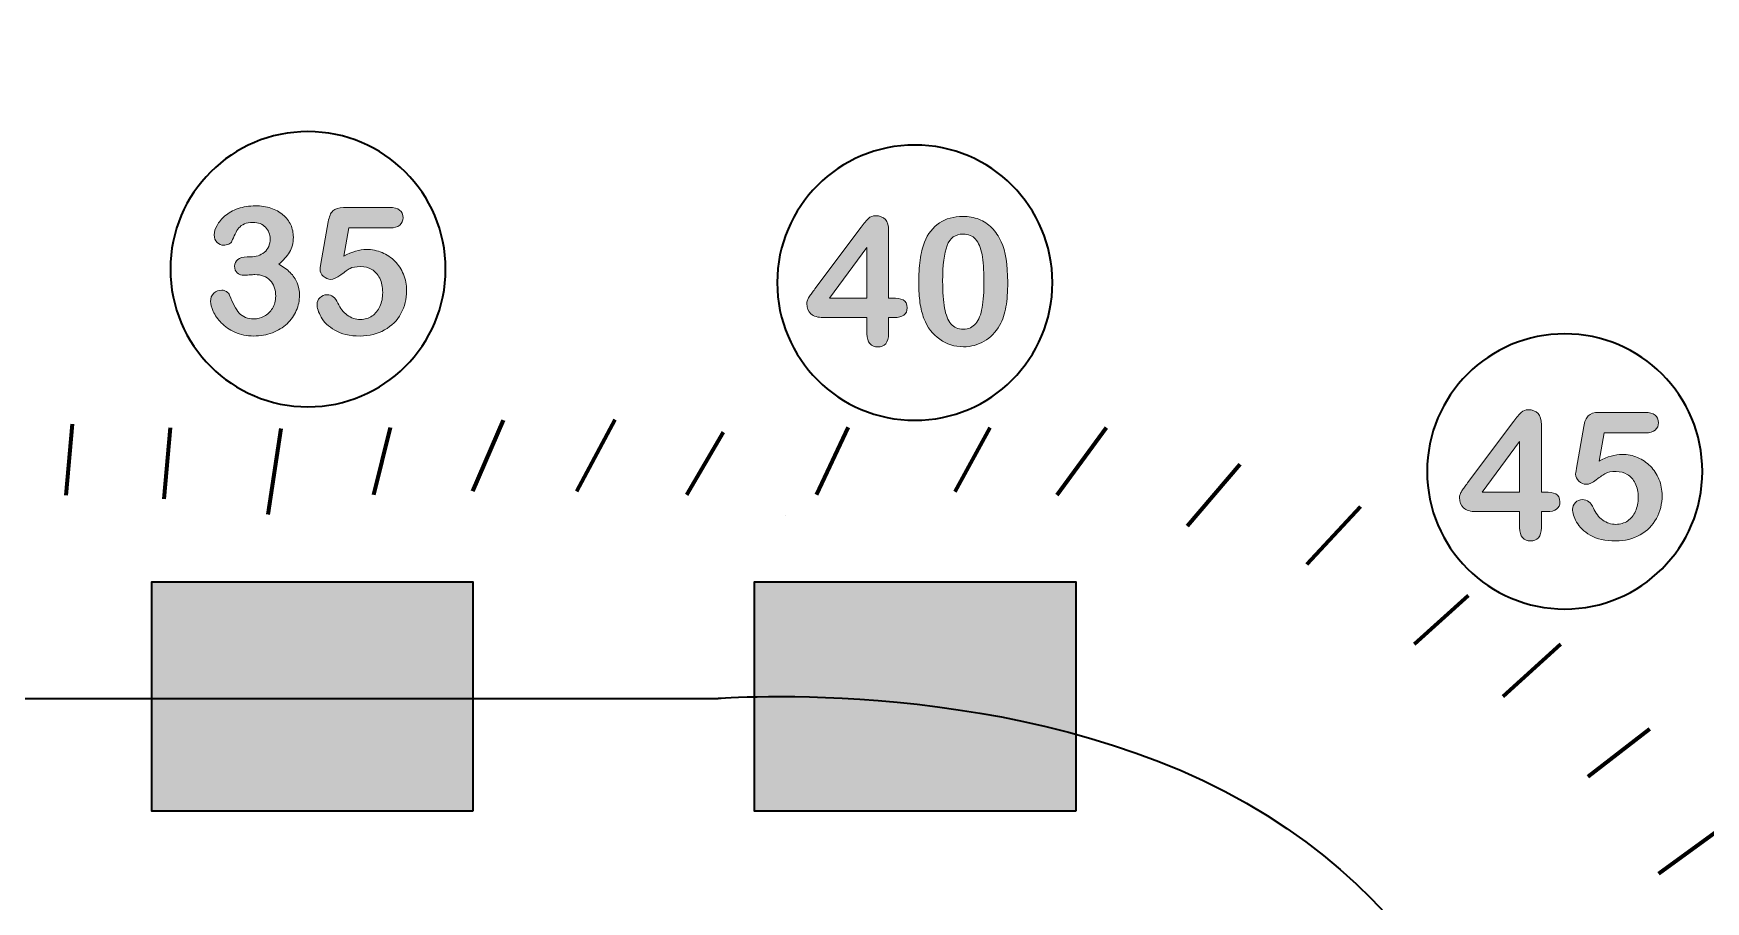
# Model space of a CAD drawing. Header units: inches. Extents: x 4.6 to 20.9, y -20.8 to -6.4.
# Drawn here: x 11.813 to 15.459, y -10.14 to -8.247 of the extents above; entities that cross this region are included whole.
import ezdxf

# ---------------------------------------------------------------- set-up
doc = ezdxf.new("R2010")
doc.units = ezdxf.units.IN
doc.header["$MEASUREMENT"] = 0
for name, color, linetype in [('Decorations', 7, 'Continuous'), ('Gold Things', 7, 'Continuous'), ('Parts Outlines', 7, 'Continuous'), ('Text', 7, 'Continuous')]:
    doc.layers.add(name, color=color, linetype=linetype)

# ---------------------------------------------------------------- blocks, each defined once
blk = doc.blocks.new('block 11')
at = {"layer": 'Decorations', "true_color": 0x231f20}
h = blk.add_hatch(color=179, dxfattribs=at)
h.dxf.hatch_style = 2
edge = h.paths.add_edge_path()
edge.add_spline(control_points=[(12.2868, -8.7339), (12.2984, -8.7339), (12.3084, -8.7305), (12.3168, -8.7237), (12.3252, -8.7169), (12.3294, -8.7071), (12.3294, -8.6943), (12.3294, -8.6846), (12.3261, -8.6762), (12.3194, -8.6692), (12.3126, -8.6622), (12.3036, -8.6587), (12.2922, -8.6587), (12.2846, -8.6587), (12.2782, -8.6598), (12.2732, -8.6619), (12.2682, -8.6641), (12.2643, -8.6669), (12.2614, -8.6705), (12.2585, -8.674), (12.2557, -8.6785), (12.2531, -8.6841), (12.2506, -8.6897), (12.2482, -8.6949), (12.246, -8.6998), (12.2448, -8.7025), (12.2425, -8.7046), (12.2392, -8.7061), (12.2359, -8.7076), (12.2321, -8.7084), (12.2278, -8.7084), (12.2228, -8.7084), (12.2181, -8.7063), (12.2139, -8.7022), (12.2097, -8.6981), (12.2076, -8.6926), (12.2076, -8.6858), (12.2076, -8.6792), (12.2096, -8.6723), (12.2136, -8.6651), (12.2175, -8.6578), (12.2233, -8.6509), (12.231, -8.6443), (12.2386, -8.6378), (12.2481, -8.6325), (12.2595, -8.6285), (12.2708, -8.6245), (12.2836, -8.6225), (12.2975, -8.6225), (12.3098, -8.6225), (12.321, -8.6242), (12.3311, -8.6275), (12.3412, -8.6309), (12.35, -8.6357), (12.3574, -8.642), (12.3649, -8.6484), (12.3705, -8.6557), (12.3743, -8.664), (12.3781, -8.6724), (12.38, -8.6813), (12.38, -8.6909), (12.38, -8.7036), (12.3773, -8.7144), (12.3718, -8.7234), (12.3662, -8.7325), (12.3584, -8.7413), (12.3482, -8.7499), (12.358, -8.7552), (12.3663, -8.7612), (12.3731, -8.768), (12.3798, -8.7749), (12.3849, -8.7824), (12.3883, -8.7907), (12.3917, -8.799), (12.3935, -8.8079), (12.3935, -8.8175), (12.3935, -8.829), (12.3911, -8.8401), (12.3865, -8.8508), (12.3819, -8.8616), (12.3751, -8.8712), (12.3662, -8.8795), (12.3572, -8.888), (12.3465, -8.8945), (12.3342, -8.8993), (12.3219, -8.904), (12.3083, -8.9064), (12.2934, -8.9064), (12.2783, -8.9064), (12.2647, -8.9036), (12.2527, -8.8982), (12.2406, -8.8928), (12.2308, -8.886), (12.223, -8.8779), (12.2152, -8.8697), (12.2093, -8.8613), (12.2054, -8.8526), (12.2014, -8.8438), (12.1994, -8.8366), (12.1994, -8.831), (12.1994, -8.8236), (12.2018, -8.8177), (12.2065, -8.8132), (12.2113, -8.8087), (12.2171, -8.8065), (12.2242, -8.8065), (12.2277, -8.8065), (12.2312, -8.8075), (12.2345, -8.8096), (12.2377, -8.8117), (12.2399, -8.8142), (12.2409, -8.8171), (12.2475, -8.8347), (12.2545, -8.8477), (12.2621, -8.8563), (12.2696, -8.8648), (12.2801, -8.869), (12.2938, -8.869), (12.3016, -8.869), (12.3092, -8.8671), (12.3164, -8.8632), (12.3237, -8.8594), (12.3297, -8.8537), (12.3344, -8.8461), (12.3392, -8.8385), (12.3415, -8.8297), (12.3415, -8.8198), (12.3415, -8.805), (12.3375, -8.7934), (12.3294, -8.785), (12.3213, -8.7766), (12.3101, -8.7724), (12.2957, -8.7724), (12.2931, -8.7724), (12.2892, -8.7727), (12.2839, -8.7732), (12.2786, -8.7737), (12.2752, -8.7739), (12.2737, -8.7739), (12.2667, -8.7739), (12.2614, -8.7722), (12.2576, -8.7687), (12.2538, -8.7652), (12.2519, -8.7604), (12.2519, -8.7542), (12.2519, -8.7481), (12.2542, -8.7433), (12.2587, -8.7395), (12.2633, -8.7358), (12.27, -8.7339), (12.279, -8.7339), (12.279, -8.7339), (12.2868, -8.7339), (12.2868, -8.7339)], knot_values=[0, 0, 0, 0, 1, 1, 1, 2, 2, 2, 3, 3, 3, 4, 4, 4, 5, 5, 5, 6, 6, 6, 7, 7, 7, 8, 8, 8, 9, 9, 9, 10, 10, 10, 11, 11, 11, 12, 12, 12, 13, 13, 13, 14, 14, 14, 15, 15, 15, 16, 16, 16, 17, 17, 17, 18, 18, 18, 19, 19, 19, 20, 20, 20, 21, 21, 21, 22, 22, 22, 23, 23, 23, 24, 24, 24, 25, 25, 25, 26, 26, 26, 27, 27, 27, 28, 28, 28, 29, 29, 29, 30, 30, 30, 31, 31, 31, 32, 32, 32, 33, 33, 33, 34, 34, 34, 35, 35, 35, 36, 36, 36, 37, 37, 37, 38, 38, 38, 39, 39, 39, 40, 40, 40, 41, 41, 41, 42, 42, 42, 43, 43, 43, 44, 44, 44, 45, 45, 45, 46, 46, 46, 47, 47, 47, 48, 48, 48, 49, 49, 49, 50, 50, 50, 51, 51, 51, 51], degree=3, periodic=1)
h = blk.add_hatch(color=179, dxfattribs=at)
h.dxf.hatch_style = 2
edge = h.paths.add_edge_path()
edge.add_spline(control_points=[(12.5907, -8.6707), (12.5907, -8.6707), (12.5007, -8.6707), (12.5007, -8.6707), (12.5007, -8.6707), (12.4899, -8.732), (12.4899, -8.732), (12.5078, -8.7224), (12.5244, -8.7176), (12.5395, -8.7176), (12.5517, -8.7176), (12.563, -8.7199), (12.5735, -8.7245), (12.5841, -8.729), (12.5933, -8.7353), (12.6013, -8.7433), (12.6093, -8.7513), (12.6155, -8.7608), (12.6201, -8.7718), (12.6246, -8.7828), (12.6269, -8.7946), (12.6269, -8.8073), (12.6269, -8.8256), (12.6228, -8.8423), (12.6146, -8.8573), (12.6064, -8.8723), (12.5945, -8.8843), (12.579, -8.8931), (12.5636, -8.9019), (12.5457, -8.9064), (12.5255, -8.9064), (12.5029, -8.9064), (12.4845, -8.9022), (12.4705, -8.8939), (12.4564, -8.8855), (12.4464, -8.876), (12.4405, -8.8651), (12.4347, -8.8544), (12.4317, -8.8449), (12.4317, -8.8368), (12.4317, -8.8319), (12.4338, -8.8272), (12.4379, -8.8228), (12.442, -8.8184), (12.4471, -8.8162), (12.4533, -8.8162), (12.4639, -8.8162), (12.4718, -8.8223), (12.477, -8.8346), (12.4821, -8.8458), (12.4889, -8.8545), (12.4975, -8.8608), (12.506, -8.867), (12.5157, -8.8702), (12.5263, -8.8702), (12.536, -8.8702), (12.5445, -8.8676), (12.5519, -8.8626), (12.5592, -8.8575), (12.5648, -8.8506), (12.5688, -8.8418), (12.5728, -8.8329), (12.5748, -8.8229), (12.5748, -8.8116), (12.5748, -8.7995), (12.5726, -8.7891), (12.5683, -8.7805), (12.5641, -8.772), (12.5583, -8.7655), (12.5511, -8.7613), (12.5439, -8.7571), (12.5359, -8.755), (12.527, -8.755), (12.5162, -8.755), (12.5084, -8.7563), (12.5037, -8.7589), (12.499, -8.7616), (12.4923, -8.7662), (12.4835, -8.7729), (12.4748, -8.7795), (12.4675, -8.7828), (12.4618, -8.7828), (12.4557, -8.7828), (12.4502, -8.7806), (12.4453, -8.7761), (12.4405, -8.7716), (12.4382, -8.7665), (12.4382, -8.7608), (12.4382, -8.7602), (12.4389, -8.7559), (12.4402, -8.748), (12.4402, -8.748), (12.4562, -8.6572), (12.4562, -8.6572), (12.4579, -8.6463), (12.4612, -8.6384), (12.466, -8.6335), (12.4708, -8.6286), (12.4786, -8.6261), (12.4895, -8.6261), (12.4895, -8.6261), (12.5896, -8.6261), (12.5896, -8.6261), (12.6093, -8.6261), (12.6191, -8.6336), (12.6191, -8.6487), (12.6191, -8.6552), (12.6167, -8.6605), (12.6119, -8.6646), (12.6071, -8.6686), (12.6, -8.6707), (12.5907, -8.6707)], knot_values=[0, 0, 0, 0, 1, 1, 1, 2, 2, 2, 3, 3, 3, 4, 4, 4, 5, 5, 5, 6, 6, 6, 7, 7, 7, 8, 8, 8, 9, 9, 9, 10, 10, 10, 11, 11, 11, 12, 12, 12, 13, 13, 13, 14, 14, 14, 15, 15, 15, 16, 16, 16, 17, 17, 17, 18, 18, 18, 19, 19, 19, 20, 20, 20, 21, 21, 21, 22, 22, 22, 23, 23, 23, 24, 24, 24, 25, 25, 25, 26, 26, 26, 27, 27, 27, 28, 28, 28, 29, 29, 29, 30, 30, 30, 31, 31, 31, 32, 32, 32, 33, 33, 33, 34, 34, 34, 35, 35, 35, 36, 36, 36, 37, 37, 37, 37], degree=3, periodic=1)
at = {"layer": 'Decorations', "lineweight": 0}
for points, knots in [([(12.2868, -8.7339), (12.2984, -8.7339), (12.3084, -8.7305), (12.3168, -8.7237), (12.3252, -8.7169), (12.3294, -8.7071), (12.3294, -8.6943), (12.3294, -8.6846), (12.3261, -8.6762), (12.3194, -8.6692), (12.3126, -8.6622), (12.3036, -8.6587), (12.2922, -8.6587), (12.2846, -8.6587), (12.2782, -8.6598), (12.2732, -8.6619), (12.2682, -8.6641), (12.2643, -8.6669), (12.2614, -8.6705), (12.2585, -8.674), (12.2557, -8.6785), (12.2531, -8.6841), (12.2506, -8.6897), (12.2482, -8.6949), (12.246, -8.6998), (12.2448, -8.7025), (12.2425, -8.7046), (12.2392, -8.7061), (12.2359, -8.7076), (12.2321, -8.7084), (12.2278, -8.7084), (12.2228, -8.7084), (12.2181, -8.7063), (12.2139, -8.7022), (12.2097, -8.6981), (12.2076, -8.6926), (12.2076, -8.6858), (12.2076, -8.6792), (12.2096, -8.6723), (12.2136, -8.6651), (12.2175, -8.6578), (12.2233, -8.6509), (12.231, -8.6443), (12.2386, -8.6378), (12.2481, -8.6325), (12.2595, -8.6285), (12.2708, -8.6245), (12.2836, -8.6225), (12.2975, -8.6225), (12.3098, -8.6225), (12.321, -8.6242), (12.3311, -8.6275), (12.3412, -8.6309), (12.35, -8.6357), (12.3574, -8.642), (12.3649, -8.6484), (12.3705, -8.6557), (12.3743, -8.664), (12.3781, -8.6724), (12.38, -8.6813), (12.38, -8.6909), (12.38, -8.7036), (12.3773, -8.7144), (12.3718, -8.7234), (12.3662, -8.7325), (12.3584, -8.7413), (12.3482, -8.7499), (12.358, -8.7552), (12.3663, -8.7612), (12.3731, -8.768), (12.3798, -8.7749), (12.3849, -8.7824), (12.3883, -8.7907), (12.3917, -8.799), (12.3935, -8.8079), (12.3935, -8.8175), (12.3935, -8.829), (12.3911, -8.8401), (12.3865, -8.8508), (12.3819, -8.8616), (12.3751, -8.8712), (12.3662, -8.8795), (12.3572, -8.888), (12.3465, -8.8945), (12.3342, -8.8993), (12.3219, -8.904), (12.3083, -8.9064), (12.2934, -8.9064), (12.2783, -8.9064), (12.2647, -8.9036), (12.2527, -8.8982), (12.2406, -8.8928), (12.2308, -8.886), (12.223, -8.8779), (12.2152, -8.8697), (12.2093, -8.8613), (12.2054, -8.8526), (12.2014, -8.8438), (12.1994, -8.8366), (12.1994, -8.831), (12.1994, -8.8236), (12.2018, -8.8177), (12.2065, -8.8132), (12.2113, -8.8087), (12.2171, -8.8065), (12.2242, -8.8065), (12.2277, -8.8065), (12.2312, -8.8075), (12.2345, -8.8096), (12.2377, -8.8117), (12.2399, -8.8142), (12.2409, -8.8171), (12.2475, -8.8347), (12.2545, -8.8477), (12.2621, -8.8563), (12.2696, -8.8648), (12.2801, -8.869), (12.2938, -8.869), (12.3016, -8.869), (12.3092, -8.8671), (12.3164, -8.8632), (12.3237, -8.8594), (12.3297, -8.8537), (12.3344, -8.8461), (12.3392, -8.8385), (12.3415, -8.8297), (12.3415, -8.8198), (12.3415, -8.805), (12.3375, -8.7934), (12.3294, -8.785), (12.3213, -8.7766), (12.3101, -8.7724), (12.2957, -8.7724), (12.2931, -8.7724), (12.2892, -8.7727), (12.2839, -8.7732), (12.2786, -8.7737), (12.2752, -8.7739), (12.2737, -8.7739), (12.2667, -8.7739), (12.2614, -8.7722), (12.2576, -8.7687), (12.2538, -8.7652), (12.2519, -8.7604), (12.2519, -8.7542), (12.2519, -8.7481), (12.2542, -8.7433), (12.2587, -8.7395), (12.2633, -8.7358), (12.27, -8.7339), (12.279, -8.7339), (12.279, -8.7339), (12.2868, -8.7339), (12.2868, -8.7339)], [0, 0, 0, 0, 1, 1, 1, 2, 2, 2, 3, 3, 3, 4, 4, 4, 5, 5, 5, 6, 6, 6, 7, 7, 7, 8, 8, 8, 9, 9, 9, 10, 10, 10, 11, 11, 11, 12, 12, 12, 13, 13, 13, 14, 14, 14, 15, 15, 15, 16, 16, 16, 17, 17, 17, 18, 18, 18, 19, 19, 19, 20, 20, 20, 21, 21, 21, 22, 22, 22, 23, 23, 23, 24, 24, 24, 25, 25, 25, 26, 26, 26, 27, 27, 27, 28, 28, 28, 29, 29, 29, 30, 30, 30, 31, 31, 31, 32, 32, 32, 33, 33, 33, 34, 34, 34, 35, 35, 35, 36, 36, 36, 37, 37, 37, 38, 38, 38, 39, 39, 39, 40, 40, 40, 41, 41, 41, 42, 42, 42, 43, 43, 43, 44, 44, 44, 45, 45, 45, 46, 46, 46, 47, 47, 47, 48, 48, 48, 49, 49, 49, 50, 50, 50, 51, 51, 51, 51]), ([(12.5907, -8.6707), (12.5907, -8.6707), (12.5007, -8.6707), (12.5007, -8.6707), (12.5007, -8.6707), (12.4899, -8.732), (12.4899, -8.732), (12.5078, -8.7224), (12.5244, -8.7176), (12.5395, -8.7176), (12.5517, -8.7176), (12.563, -8.7199), (12.5735, -8.7245), (12.5841, -8.729), (12.5933, -8.7353), (12.6013, -8.7433), (12.6093, -8.7513), (12.6155, -8.7608), (12.6201, -8.7718), (12.6246, -8.7828), (12.6269, -8.7946), (12.6269, -8.8073), (12.6269, -8.8256), (12.6228, -8.8423), (12.6146, -8.8573), (12.6064, -8.8723), (12.5945, -8.8843), (12.579, -8.8931), (12.5636, -8.9019), (12.5457, -8.9064), (12.5255, -8.9064), (12.5029, -8.9064), (12.4845, -8.9022), (12.4705, -8.8939), (12.4564, -8.8855), (12.4464, -8.876), (12.4405, -8.8651), (12.4347, -8.8544), (12.4317, -8.8449), (12.4317, -8.8368), (12.4317, -8.8319), (12.4338, -8.8272), (12.4379, -8.8228), (12.442, -8.8184), (12.4471, -8.8162), (12.4533, -8.8162), (12.4639, -8.8162), (12.4718, -8.8223), (12.477, -8.8346), (12.4821, -8.8458), (12.4889, -8.8545), (12.4975, -8.8608), (12.506, -8.867), (12.5157, -8.8702), (12.5263, -8.8702), (12.536, -8.8702), (12.5445, -8.8676), (12.5519, -8.8626), (12.5592, -8.8575), (12.5648, -8.8506), (12.5688, -8.8418), (12.5728, -8.8329), (12.5748, -8.8229), (12.5748, -8.8116), (12.5748, -8.7995), (12.5726, -8.7891), (12.5683, -8.7805), (12.5641, -8.772), (12.5583, -8.7655), (12.5511, -8.7613), (12.5439, -8.7571), (12.5359, -8.755), (12.527, -8.755), (12.5162, -8.755), (12.5084, -8.7563), (12.5037, -8.7589), (12.499, -8.7616), (12.4923, -8.7662), (12.4835, -8.7729), (12.4748, -8.7795), (12.4675, -8.7828), (12.4618, -8.7828), (12.4557, -8.7828), (12.4502, -8.7806), (12.4453, -8.7761), (12.4405, -8.7716), (12.4382, -8.7665), (12.4382, -8.7608), (12.4382, -8.7602), (12.4389, -8.7559), (12.4402, -8.748), (12.4402, -8.748), (12.4562, -8.6572), (12.4562, -8.6572), (12.4579, -8.6463), (12.4612, -8.6384), (12.466, -8.6335), (12.4708, -8.6286), (12.4786, -8.6261), (12.4895, -8.6261), (12.4895, -8.6261), (12.5896, -8.6261), (12.5896, -8.6261), (12.6093, -8.6261), (12.6191, -8.6336), (12.6191, -8.6487), (12.6191, -8.6552), (12.6167, -8.6605), (12.6119, -8.6646), (12.6071, -8.6686), (12.6, -8.6707), (12.5907, -8.6707)], [0, 0, 0, 0, 1, 1, 1, 2, 2, 2, 3, 3, 3, 4, 4, 4, 5, 5, 5, 6, 6, 6, 7, 7, 7, 8, 8, 8, 9, 9, 9, 10, 10, 10, 11, 11, 11, 12, 12, 12, 13, 13, 13, 14, 14, 14, 15, 15, 15, 16, 16, 16, 17, 17, 17, 18, 18, 18, 19, 19, 19, 20, 20, 20, 21, 21, 21, 22, 22, 22, 23, 23, 23, 24, 24, 24, 25, 25, 25, 26, 26, 26, 27, 27, 27, 28, 28, 28, 29, 29, 29, 30, 30, 30, 31, 31, 31, 32, 32, 32, 33, 33, 33, 34, 34, 34, 35, 35, 35, 36, 36, 36, 37, 37, 37, 37])]:
    blk.add_open_spline(points, degree=3, knots=knots, dxfattribs=at)
blk = doc.blocks.new('block 12')
at = {"layer": 'Decorations', "true_color": 0x231f20}
h = blk.add_hatch(color=179, dxfattribs=at)
h.dxf.hatch_style = 2
edge = h.paths.add_edge_path()
edge.add_spline(control_points=[(13.6304, -8.9014), (13.6304, -8.9014), (13.6304, -8.8661), (13.6304, -8.8661), (13.6304, -8.8661), (13.5353, -8.8661), (13.5353, -8.8661), (13.5233, -8.8661), (13.5143, -8.8634), (13.5083, -8.858), (13.5023, -8.8526), (13.4993, -8.8452), (13.4993, -8.8358), (13.4993, -8.8334), (13.4997, -8.831), (13.5006, -8.8285), (13.5015, -8.8261), (13.5028, -8.8235), (13.5046, -8.8208), (13.5064, -8.818), (13.5082, -8.8154), (13.5101, -8.8129), (13.512, -8.8104), (13.5144, -8.8073), (13.5171, -8.8036), (13.5171, -8.8036), (13.6175, -8.6693), (13.6175, -8.6693), (13.6241, -8.6604), (13.6295, -8.654), (13.6338, -8.65), (13.638, -8.6461), (13.6431, -8.6441), (13.649, -8.6441), (13.6682, -8.6441), (13.6778, -8.6551), (13.6778, -8.677), (13.6778, -8.677), (13.6778, -8.8237), (13.6778, -8.8237), (13.6778, -8.8237), (13.6859, -8.8237), (13.6859, -8.8237), (13.6957, -8.8237), (13.7035, -8.825), (13.7093, -8.8277), (13.7152, -8.8303), (13.7182, -8.8361), (13.7182, -8.8451), (13.7182, -8.8524), (13.7158, -8.8578), (13.7109, -8.8611), (13.7061, -8.8645), (13.6989, -8.8661), (13.6894, -8.8661), (13.6894, -8.8661), (13.6778, -8.8661), (13.6778, -8.8661), (13.6778, -8.8661), (13.6778, -8.9014), (13.6778, -8.9014), (13.6778, -8.9111), (13.6757, -8.9184), (13.6713, -8.9231), (13.667, -8.9278), (13.6613, -8.9302), (13.6541, -8.9302), (13.647, -8.9302), (13.6413, -8.9278), (13.6369, -8.9229), (13.6326, -8.918), (13.6304, -8.9109), (13.6304, -8.9014)], knot_values=[0, 0, 0, 0, 1, 1, 1, 2, 2, 2, 3, 3, 3, 4, 4, 4, 5, 5, 5, 6, 6, 6, 7, 7, 7, 8, 8, 8, 9, 9, 9, 10, 10, 10, 11, 11, 11, 12, 12, 12, 13, 13, 13, 14, 14, 14, 15, 15, 15, 16, 16, 16, 17, 17, 17, 18, 18, 18, 19, 19, 19, 20, 20, 20, 21, 21, 21, 22, 22, 22, 23, 23, 23, 24, 24, 24, 24], degree=3, periodic=1)
h.paths.add_polyline_path([(13.5489, -8.8237), (13.6304, -8.8237), (13.6304, -8.7136)])
h = blk.add_hatch(color=179, dxfattribs=at)
h.dxf.hatch_style = 2
edge = h.paths.add_edge_path()
edge.add_spline(control_points=[(13.9374, -8.7892), (13.9374, -8.8099), (13.9361, -8.8277), (13.9336, -8.8426), (13.9311, -8.8575), (13.9264, -8.8711), (13.9196, -8.8832), (13.911, -8.8981), (13.8999, -8.9096), (13.8862, -8.9177), (13.8726, -8.9258), (13.8574, -8.9298), (13.8407, -8.9298), (13.8215, -8.9298), (13.8043, -8.9244), (13.7891, -8.9135), (13.7739, -8.9026), (13.7624, -8.8876), (13.7547, -8.8684), (13.7508, -8.8579), (13.7479, -8.8464), (13.7461, -8.8336), (13.7443, -8.821), (13.7433, -8.8072), (13.7433, -8.7924), (13.7433, -8.7734), (13.7443, -8.7562), (13.7464, -8.7409), (13.7484, -8.7256), (13.7516, -8.7125), (13.7559, -8.7015), (13.7633, -8.6833), (13.7741, -8.6694), (13.7883, -8.6599), (13.8026, -8.6504), (13.8195, -8.6456), (13.8392, -8.6456), (13.8522, -8.6456), (13.864, -8.6477), (13.8746, -8.6519), (13.8853, -8.6562), (13.8946, -8.6623), (13.9026, -8.6705), (13.9106, -8.6786), (13.9174, -8.6887), (13.923, -8.7007), (13.9326, -8.7216), (13.9374, -8.7511), (13.9374, -8.7892)], knot_values=[0, 0, 0, 0, 1, 1, 1, 2, 2, 2, 3, 3, 3, 4, 4, 4, 5, 5, 5, 6, 6, 6, 7, 7, 7, 8, 8, 8, 9, 9, 9, 10, 10, 10, 11, 11, 11, 12, 12, 12, 13, 13, 13, 14, 14, 14, 15, 15, 15, 16, 16, 16, 16], degree=3, periodic=1)
edge = h.paths.add_edge_path()
edge.add_spline(control_points=[(13.8855, -8.7854), (13.8855, -8.7623), (13.8841, -8.7434), (13.8813, -8.7287), (13.8785, -8.714), (13.8738, -8.7028), (13.8673, -8.6953), (13.8607, -8.6878), (13.8516, -8.6841), (13.84, -8.6841), (13.8233, -8.6841), (13.8117, -8.6925), (13.8052, -8.7093), (13.7987, -8.726), (13.7955, -8.752), (13.7955, -8.7869), (13.7955, -8.8107), (13.7968, -8.8301), (13.7996, -8.8453), (13.8024, -8.8605), (13.8071, -8.8719), (13.8137, -8.8797), (13.8202, -8.8875), (13.8291, -8.8913), (13.8404, -8.8913), (13.852, -8.8913), (13.8611, -8.8873), (13.8676, -8.8792), (13.8742, -8.8711), (13.8788, -8.8596), (13.8815, -8.8445), (13.8841, -8.8295), (13.8855, -8.8098), (13.8855, -8.7854)], knot_values=[0, 0, 0, 0, 1, 1, 1, 2, 2, 2, 3, 3, 3, 4, 4, 4, 5, 5, 5, 6, 6, 6, 7, 7, 7, 8, 8, 8, 9, 9, 9, 10, 10, 10, 11, 11, 11, 11], degree=3, periodic=1)
at = {"layer": 'Decorations', "lineweight": 0}
blk.add_lwpolyline([(13.5489, -8.8237), (13.6304, -8.8237), (13.6304, -8.7136), (13.5489, -8.8237)], dxfattribs=at)
for points, knots in [([(13.6304, -8.9014), (13.6304, -8.9014), (13.6304, -8.8661), (13.6304, -8.8661), (13.6304, -8.8661), (13.5353, -8.8661), (13.5353, -8.8661), (13.5233, -8.8661), (13.5143, -8.8634), (13.5083, -8.858), (13.5023, -8.8526), (13.4993, -8.8452), (13.4993, -8.8358), (13.4993, -8.8334), (13.4997, -8.831), (13.5006, -8.8285), (13.5015, -8.8261), (13.5028, -8.8235), (13.5046, -8.8208), (13.5064, -8.818), (13.5082, -8.8154), (13.5101, -8.8129), (13.512, -8.8104), (13.5144, -8.8073), (13.5171, -8.8036), (13.5171, -8.8036), (13.6175, -8.6693), (13.6175, -8.6693), (13.6241, -8.6604), (13.6295, -8.654), (13.6338, -8.65), (13.638, -8.6461), (13.6431, -8.6441), (13.649, -8.6441), (13.6682, -8.6441), (13.6778, -8.6551), (13.6778, -8.677), (13.6778, -8.677), (13.6778, -8.8237), (13.6778, -8.8237), (13.6778, -8.8237), (13.6859, -8.8237), (13.6859, -8.8237), (13.6957, -8.8237), (13.7035, -8.825), (13.7093, -8.8277), (13.7152, -8.8303), (13.7182, -8.8361), (13.7182, -8.8451), (13.7182, -8.8524), (13.7158, -8.8578), (13.7109, -8.8611), (13.7061, -8.8645), (13.6989, -8.8661), (13.6894, -8.8661), (13.6894, -8.8661), (13.6778, -8.8661), (13.6778, -8.8661), (13.6778, -8.8661), (13.6778, -8.9014), (13.6778, -8.9014), (13.6778, -8.9111), (13.6757, -8.9184), (13.6713, -8.9231), (13.667, -8.9278), (13.6613, -8.9302), (13.6541, -8.9302), (13.647, -8.9302), (13.6413, -8.9278), (13.6369, -8.9229), (13.6326, -8.918), (13.6304, -8.9109), (13.6304, -8.9014)], [0, 0, 0, 0, 1, 1, 1, 2, 2, 2, 3, 3, 3, 4, 4, 4, 5, 5, 5, 6, 6, 6, 7, 7, 7, 8, 8, 8, 9, 9, 9, 10, 10, 10, 11, 11, 11, 12, 12, 12, 13, 13, 13, 14, 14, 14, 15, 15, 15, 16, 16, 16, 17, 17, 17, 18, 18, 18, 19, 19, 19, 20, 20, 20, 21, 21, 21, 22, 22, 22, 23, 23, 23, 24, 24, 24, 24]), ([(13.9374, -8.7892), (13.9374, -8.8099), (13.9361, -8.8277), (13.9336, -8.8426), (13.9311, -8.8575), (13.9264, -8.8711), (13.9196, -8.8832), (13.911, -8.8981), (13.8999, -8.9096), (13.8862, -8.9177), (13.8726, -8.9258), (13.8574, -8.9298), (13.8407, -8.9298), (13.8215, -8.9298), (13.8043, -8.9244), (13.7891, -8.9135), (13.7739, -8.9026), (13.7624, -8.8876), (13.7547, -8.8684), (13.7508, -8.8579), (13.7479, -8.8464), (13.7461, -8.8336), (13.7443, -8.821), (13.7433, -8.8072), (13.7433, -8.7924), (13.7433, -8.7734), (13.7443, -8.7562), (13.7464, -8.7409), (13.7484, -8.7256), (13.7516, -8.7125), (13.7559, -8.7015), (13.7633, -8.6833), (13.7741, -8.6694), (13.7883, -8.6599), (13.8026, -8.6504), (13.8195, -8.6456), (13.8392, -8.6456), (13.8522, -8.6456), (13.864, -8.6477), (13.8746, -8.6519), (13.8853, -8.6562), (13.8946, -8.6623), (13.9026, -8.6705), (13.9106, -8.6786), (13.9174, -8.6887), (13.923, -8.7007), (13.9326, -8.7216), (13.9374, -8.7511), (13.9374, -8.7892)], [0, 0, 0, 0, 1, 1, 1, 2, 2, 2, 3, 3, 3, 4, 4, 4, 5, 5, 5, 6, 6, 6, 7, 7, 7, 8, 8, 8, 9, 9, 9, 10, 10, 10, 11, 11, 11, 12, 12, 12, 13, 13, 13, 14, 14, 14, 15, 15, 15, 16, 16, 16, 16]), ([(13.8855, -8.7854), (13.8855, -8.7623), (13.8841, -8.7434), (13.8813, -8.7287), (13.8785, -8.714), (13.8738, -8.7028), (13.8673, -8.6953), (13.8607, -8.6878), (13.8516, -8.6841), (13.84, -8.6841), (13.8233, -8.6841), (13.8117, -8.6925), (13.8052, -8.7093), (13.7987, -8.726), (13.7955, -8.752), (13.7955, -8.7869), (13.7955, -8.8107), (13.7968, -8.8301), (13.7996, -8.8453), (13.8024, -8.8605), (13.8071, -8.8719), (13.8137, -8.8797), (13.8202, -8.8875), (13.8291, -8.8913), (13.8404, -8.8913), (13.852, -8.8913), (13.8611, -8.8873), (13.8676, -8.8792), (13.8742, -8.8711), (13.8788, -8.8596), (13.8815, -8.8445), (13.8841, -8.8295), (13.8855, -8.8098), (13.8855, -8.7854)], [0, 0, 0, 0, 1, 1, 1, 2, 2, 2, 3, 3, 3, 4, 4, 4, 5, 5, 5, 6, 6, 6, 7, 7, 7, 8, 8, 8, 9, 9, 9, 10, 10, 10, 11, 11, 11, 11])]:
    blk.add_open_spline(points, degree=3, knots=knots, dxfattribs=at)
blk = doc.blocks.new('block 13')
at = {"layer": 'Decorations', "true_color": 0x231f20}
h = blk.add_hatch(color=179, dxfattribs=at)
h.dxf.hatch_style = 2
edge = h.paths.add_edge_path()
edge.add_spline(control_points=[(15.0533, -9.3244), (15.0533, -9.3244), (15.0533, -9.2892), (15.0533, -9.2892), (15.0533, -9.2892), (14.9582, -9.2892), (14.9582, -9.2892), (14.9462, -9.2892), (14.9372, -9.2864), (14.9312, -9.281), (14.9252, -9.2756), (14.9222, -9.2682), (14.9222, -9.2588), (14.9222, -9.2565), (14.9226, -9.254), (14.9235, -9.2516), (14.9244, -9.2491), (14.9257, -9.2465), (14.9275, -9.2438), (14.9293, -9.2411), (14.9311, -9.2385), (14.933, -9.2359), (14.9349, -9.2334), (14.9372, -9.2303), (14.94, -9.2266), (14.94, -9.2266), (15.0404, -9.0923), (15.0404, -9.0923), (15.047, -9.0835), (15.0524, -9.077), (15.0567, -9.0731), (15.0609, -9.0691), (15.066, -9.0671), (15.0719, -9.0671), (15.0911, -9.0671), (15.1007, -9.0781), (15.1007, -9.1001), (15.1007, -9.1001), (15.1007, -9.2467), (15.1007, -9.2467), (15.1007, -9.2467), (15.1088, -9.2467), (15.1088, -9.2467), (15.1186, -9.2467), (15.1264, -9.248), (15.1322, -9.2507), (15.1381, -9.2534), (15.1411, -9.2592), (15.1411, -9.2681), (15.1411, -9.2755), (15.1386, -9.2808), (15.1338, -9.2842), (15.129, -9.2875), (15.1218, -9.2892), (15.1123, -9.2892), (15.1123, -9.2892), (15.1007, -9.2892), (15.1007, -9.2892), (15.1007, -9.2892), (15.1007, -9.3244), (15.1007, -9.3244), (15.1007, -9.3341), (15.0985, -9.3414), (15.0942, -9.3461), (15.0899, -9.3509), (15.0842, -9.3532), (15.077, -9.3532), (15.0699, -9.3532), (15.0642, -9.3508), (15.0598, -9.3459), (15.0555, -9.341), (15.0533, -9.3339), (15.0533, -9.3244)], knot_values=[0, 0, 0, 0, 1, 1, 1, 2, 2, 2, 3, 3, 3, 4, 4, 4, 5, 5, 5, 6, 6, 6, 7, 7, 7, 8, 8, 8, 9, 9, 9, 10, 10, 10, 11, 11, 11, 12, 12, 12, 13, 13, 13, 14, 14, 14, 15, 15, 15, 16, 16, 16, 17, 17, 17, 18, 18, 18, 19, 19, 19, 20, 20, 20, 21, 21, 21, 22, 22, 22, 23, 23, 23, 24, 24, 24, 24], degree=3, periodic=1)
h.paths.add_polyline_path([(14.9718, -9.2467), (15.0533, -9.2467), (15.0533, -9.1366)])
h = blk.add_hatch(color=179, dxfattribs=at)
h.dxf.hatch_style = 2
edge = h.paths.add_edge_path()
edge.add_spline(control_points=[(15.3277, -9.1175), (15.3277, -9.1175), (15.2377, -9.1175), (15.2377, -9.1175), (15.2377, -9.1175), (15.2269, -9.1789), (15.2269, -9.1789), (15.2448, -9.1693), (15.2614, -9.1645), (15.2765, -9.1645), (15.2886, -9.1645), (15.3, -9.1668), (15.3105, -9.1713), (15.3211, -9.1759), (15.3303, -9.1821), (15.3383, -9.1902), (15.3462, -9.1982), (15.3525, -9.2077), (15.3571, -9.2187), (15.3616, -9.2297), (15.3639, -9.2415), (15.3639, -9.2541), (15.3639, -9.2724), (15.3598, -9.2891), (15.3516, -9.3041), (15.3434, -9.3192), (15.3315, -9.3311), (15.316, -9.3399), (15.3006, -9.3488), (15.2827, -9.3532), (15.2625, -9.3532), (15.2399, -9.3532), (15.2215, -9.349), (15.2074, -9.3407), (15.1934, -9.3324), (15.1834, -9.3228), (15.1775, -9.312), (15.1716, -9.3012), (15.1687, -9.2917), (15.1687, -9.2837), (15.1687, -9.2787), (15.1708, -9.2741), (15.1749, -9.2696), (15.179, -9.2652), (15.1841, -9.263), (15.1903, -9.263), (15.2009, -9.263), (15.2088, -9.2691), (15.214, -9.2814), (15.2191, -9.2926), (15.2259, -9.3014), (15.2345, -9.3076), (15.243, -9.3139), (15.2526, -9.317), (15.2633, -9.317), (15.273, -9.317), (15.2815, -9.3145), (15.2889, -9.3094), (15.2962, -9.3044), (15.3018, -9.2974), (15.3058, -9.2886), (15.3098, -9.2798), (15.3118, -9.2697), (15.3118, -9.2585), (15.3118, -9.2463), (15.3096, -9.236), (15.3053, -9.2274), (15.301, -9.2188), (15.2953, -9.2124), (15.2881, -9.2082), (15.2809, -9.2039), (15.2729, -9.2018), (15.264, -9.2018), (15.2532, -9.2018), (15.2454, -9.2031), (15.2407, -9.2058), (15.236, -9.2084), (15.2293, -9.2131), (15.2205, -9.2197), (15.2118, -9.2263), (15.2045, -9.2297), (15.1988, -9.2297), (15.1927, -9.2297), (15.1872, -9.2274), (15.1823, -9.2229), (15.1775, -9.2185), (15.1752, -9.2134), (15.1752, -9.2077), (15.1752, -9.2071), (15.1759, -9.2028), (15.1772, -9.1948), (15.1772, -9.1948), (15.1931, -9.104), (15.1931, -9.104), (15.1949, -9.0932), (15.1982, -9.0853), (15.203, -9.0804), (15.2078, -9.0754), (15.2156, -9.073), (15.2265, -9.073), (15.2265, -9.073), (15.3265, -9.073), (15.3265, -9.073), (15.3462, -9.073), (15.3561, -9.0805), (15.3561, -9.0955), (15.3561, -9.1021), (15.3537, -9.1074), (15.3489, -9.1114), (15.3441, -9.1155), (15.337, -9.1175), (15.3277, -9.1175)], knot_values=[0, 0, 0, 0, 1, 1, 1, 2, 2, 2, 3, 3, 3, 4, 4, 4, 5, 5, 5, 6, 6, 6, 7, 7, 7, 8, 8, 8, 9, 9, 9, 10, 10, 10, 11, 11, 11, 12, 12, 12, 13, 13, 13, 14, 14, 14, 15, 15, 15, 16, 16, 16, 17, 17, 17, 18, 18, 18, 19, 19, 19, 20, 20, 20, 21, 21, 21, 22, 22, 22, 23, 23, 23, 24, 24, 24, 25, 25, 25, 26, 26, 26, 27, 27, 27, 28, 28, 28, 29, 29, 29, 30, 30, 30, 31, 31, 31, 32, 32, 32, 33, 33, 33, 34, 34, 34, 35, 35, 35, 36, 36, 36, 37, 37, 37, 37], degree=3, periodic=1)
at = {"layer": 'Decorations', "lineweight": 0}
blk.add_lwpolyline([(14.9718, -9.2467), (15.0533, -9.2467), (15.0533, -9.1366), (14.9718, -9.2467)], dxfattribs=at)
for points, knots in [([(15.0533, -9.3244), (15.0533, -9.3244), (15.0533, -9.2892), (15.0533, -9.2892), (15.0533, -9.2892), (14.9582, -9.2892), (14.9582, -9.2892), (14.9462, -9.2892), (14.9372, -9.2864), (14.9312, -9.281), (14.9252, -9.2756), (14.9222, -9.2682), (14.9222, -9.2588), (14.9222, -9.2565), (14.9226, -9.254), (14.9235, -9.2516), (14.9244, -9.2491), (14.9257, -9.2465), (14.9275, -9.2438), (14.9293, -9.2411), (14.9311, -9.2385), (14.933, -9.2359), (14.9349, -9.2334), (14.9372, -9.2303), (14.94, -9.2266), (14.94, -9.2266), (15.0404, -9.0923), (15.0404, -9.0923), (15.047, -9.0835), (15.0524, -9.077), (15.0567, -9.0731), (15.0609, -9.0691), (15.066, -9.0671), (15.0719, -9.0671), (15.0911, -9.0671), (15.1007, -9.0781), (15.1007, -9.1001), (15.1007, -9.1001), (15.1007, -9.2467), (15.1007, -9.2467), (15.1007, -9.2467), (15.1088, -9.2467), (15.1088, -9.2467), (15.1186, -9.2467), (15.1264, -9.248), (15.1322, -9.2507), (15.1381, -9.2534), (15.1411, -9.2592), (15.1411, -9.2681), (15.1411, -9.2755), (15.1386, -9.2808), (15.1338, -9.2842), (15.129, -9.2875), (15.1218, -9.2892), (15.1123, -9.2892), (15.1123, -9.2892), (15.1007, -9.2892), (15.1007, -9.2892), (15.1007, -9.2892), (15.1007, -9.3244), (15.1007, -9.3244), (15.1007, -9.3341), (15.0985, -9.3414), (15.0942, -9.3461), (15.0899, -9.3509), (15.0842, -9.3532), (15.077, -9.3532), (15.0699, -9.3532), (15.0642, -9.3508), (15.0598, -9.3459), (15.0555, -9.341), (15.0533, -9.3339), (15.0533, -9.3244)], [0, 0, 0, 0, 1, 1, 1, 2, 2, 2, 3, 3, 3, 4, 4, 4, 5, 5, 5, 6, 6, 6, 7, 7, 7, 8, 8, 8, 9, 9, 9, 10, 10, 10, 11, 11, 11, 12, 12, 12, 13, 13, 13, 14, 14, 14, 15, 15, 15, 16, 16, 16, 17, 17, 17, 18, 18, 18, 19, 19, 19, 20, 20, 20, 21, 21, 21, 22, 22, 22, 23, 23, 23, 24, 24, 24, 24]), ([(15.3277, -9.1175), (15.3277, -9.1175), (15.2377, -9.1175), (15.2377, -9.1175), (15.2377, -9.1175), (15.2269, -9.1789), (15.2269, -9.1789), (15.2448, -9.1693), (15.2614, -9.1645), (15.2765, -9.1645), (15.2886, -9.1645), (15.3, -9.1668), (15.3105, -9.1713), (15.3211, -9.1759), (15.3303, -9.1821), (15.3383, -9.1902), (15.3462, -9.1982), (15.3525, -9.2077), (15.3571, -9.2187), (15.3616, -9.2297), (15.3639, -9.2415), (15.3639, -9.2541), (15.3639, -9.2724), (15.3598, -9.2891), (15.3516, -9.3041), (15.3434, -9.3192), (15.3315, -9.3311), (15.316, -9.3399), (15.3006, -9.3488), (15.2827, -9.3532), (15.2625, -9.3532), (15.2399, -9.3532), (15.2215, -9.349), (15.2074, -9.3407), (15.1934, -9.3324), (15.1834, -9.3228), (15.1775, -9.312), (15.1716, -9.3012), (15.1687, -9.2917), (15.1687, -9.2837), (15.1687, -9.2787), (15.1708, -9.2741), (15.1749, -9.2696), (15.179, -9.2652), (15.1841, -9.263), (15.1903, -9.263), (15.2009, -9.263), (15.2088, -9.2691), (15.214, -9.2814), (15.2191, -9.2926), (15.2259, -9.3014), (15.2345, -9.3076), (15.243, -9.3139), (15.2526, -9.317), (15.2633, -9.317), (15.273, -9.317), (15.2815, -9.3145), (15.2889, -9.3094), (15.2962, -9.3044), (15.3018, -9.2974), (15.3058, -9.2886), (15.3098, -9.2798), (15.3118, -9.2697), (15.3118, -9.2585), (15.3118, -9.2463), (15.3096, -9.236), (15.3053, -9.2274), (15.301, -9.2188), (15.2953, -9.2124), (15.2881, -9.2082), (15.2809, -9.2039), (15.2729, -9.2018), (15.264, -9.2018), (15.2532, -9.2018), (15.2454, -9.2031), (15.2407, -9.2058), (15.236, -9.2084), (15.2293, -9.2131), (15.2205, -9.2197), (15.2118, -9.2263), (15.2045, -9.2297), (15.1988, -9.2297), (15.1927, -9.2297), (15.1872, -9.2274), (15.1823, -9.2229), (15.1775, -9.2185), (15.1752, -9.2134), (15.1752, -9.2077), (15.1752, -9.2071), (15.1759, -9.2028), (15.1772, -9.1948), (15.1772, -9.1948), (15.1931, -9.104), (15.1931, -9.104), (15.1949, -9.0932), (15.1982, -9.0853), (15.203, -9.0804), (15.2078, -9.0754), (15.2156, -9.073), (15.2265, -9.073), (15.2265, -9.073), (15.3265, -9.073), (15.3265, -9.073), (15.3462, -9.073), (15.3561, -9.0805), (15.3561, -9.0955), (15.3561, -9.1021), (15.3537, -9.1074), (15.3489, -9.1114), (15.3441, -9.1155), (15.337, -9.1175), (15.3277, -9.1175)], [0, 0, 0, 0, 1, 1, 1, 2, 2, 2, 3, 3, 3, 4, 4, 4, 5, 5, 5, 6, 6, 6, 7, 7, 7, 8, 8, 8, 9, 9, 9, 10, 10, 10, 11, 11, 11, 12, 12, 12, 13, 13, 13, 14, 14, 14, 15, 15, 15, 16, 16, 16, 17, 17, 17, 18, 18, 18, 19, 19, 19, 20, 20, 20, 21, 21, 21, 22, 22, 22, 23, 23, 23, 24, 24, 24, 25, 25, 25, 26, 26, 26, 27, 27, 27, 28, 28, 28, 29, 29, 29, 30, 30, 30, 31, 31, 31, 32, 32, 32, 33, 33, 33, 34, 34, 34, 35, 35, 35, 36, 36, 36, 37, 37, 37, 37])]:
    blk.add_open_spline(points, degree=3, knots=knots, dxfattribs=at)

msp = doc.modelspace()

# ---------------------------------------------------------------- hatches: boundary and pattern name
at = {"layer": 'Parts Outlines', "true_color": 0xed1f24}
h = msp.add_hatch(color=22, dxfattribs=at)
h.dxf.hatch_style = 2
h.paths.add_polyline_path([(12.7716, -9.9423), (12.0715, -9.9423), (12.0715, -9.4423), (12.7716, -9.4423)])
h = msp.add_hatch(color=22, dxfattribs=at)
h.dxf.hatch_style = 2
h.paths.add_polyline_path([(14.0856, -9.9423), (13.3856, -9.9423), (13.3856, -9.4423), (14.0856, -9.4423)])

# ---------------------------------------------------------------- linework, layer by layer
at = {"layer": 'Decorations', "color": 179, "lineweight": 70, "true_color": 0x231f20}
for points in [[(11.885, -9.2535), (11.8988, -9.0978)], [(12.0981, -9.2612), (12.1119, -9.1056)], [(12.5556, -9.2527), (12.592, -9.1056)], [(12.7716, -9.2445), (12.8382, -9.0901)], [(12.9977, -9.2445), (13.0814, -9.0882)], [(13.823, -9.2457), (13.8994, -9.1056)], [(14.045, -9.2527), (14.153, -9.1056)], [(13.238, -9.2527), (13.3174, -9.1162)], [(14.3294, -9.3199), (14.444, -9.1855)], [(14.5896, -9.4037), (14.7064, -9.2781)], [(15.0173, -9.6923), (15.143, -9.5786)], [(15.2025, -9.8668), (15.337, -9.7631)], [(15.3569, -10.0784), (15.4958, -9.977)]]:
    msp.add_lwpolyline(points, dxfattribs=at)
at = {"layer": 'Decorations', "color": 179, "lineweight": 106, "true_color": 0x231f20}
for points in [[(12.3254, -9.2958), (12.3533, -9.1077)], [(13.5897, -9.1056), (13.5202, -9.2527)], [(13.5544, -9.1761), (13.5544, -9.1761)], [(13.4524, -9.2977), (13.4524, -9.2977)], [(14.9412, -9.4724), (14.8232, -9.5786)]]:
    msp.add_lwpolyline(points, dxfattribs=at)
at = {"layer": 'Decorations', "color": 179, "lineweight": 35, "true_color": 0x231f20}
for points, knots in [([(17.7595, -8.9959), (17.7595, -8.9959), (17.7595, -18.174), (17.7595, -18.174), (17.7595, -18.174), (17.7595, -18.2627), (17.7595, -18.2627), (17.7595, -18.2627), (17.7793, -19.394), (15.5164, -19.394), (15.5164, -19.394), (15.5164, -19.4645), (15.5164, -19.4645), (15.5164, -19.4645), (15.5164, -20.0601), (15.5164, -20.0601), (15.5164, -20.0601), (15.6985, -20.2612), (15.6985, -20.2612), (15.6985, -20.2612), (15.6985, -20.7081), (15.6985, -20.7081), (15.6985, -20.7081), (15.6985, -20.7904), (15.6985, -20.7904), (15.6985, -20.7904), (6.6383, -20.7904), (6.6383, -20.7904), (6.6383, -20.7904), (6.6383, -20.2612), (6.6383, -20.2612), (6.6383, -20.2612), (6.8204, -20.0775), (6.8204, -20.0775), (6.8204, -20.0775), (6.8204, -19.4146), (6.8204, -19.4146), (4.5574, -19.4146), (4.5772, -18.2386), (4.5772, -18.2386), (4.5772, -18.2386), (4.5772, -17.4861), (4.5772, -17.4861), (4.5772, -17.4861), (4.5772, -8.9782), (4.5772, -8.9782), (4.5772, -8.9782), (4.5772, -8.1324), (4.5772, -8.1324), (4.5772, -6.3537), (5.7971, -6.4716), (5.7971, -6.4716), (5.7971, -6.4716), (6.156, -6.4702), (6.156, -6.4702), (6.156, -6.4702), (15.875, -6.47), (15.875, -6.47), (15.875, -6.47), (16.5429, -6.4716), (16.5429, -6.4716), (16.5429, -6.4716), (17.7544, -6.3584), (17.7544, -8.1324), (17.7544, -8.1324), (17.7595, -8.9959), (17.7595, -8.9959)], [0, 0, 0, 0, 1, 1, 1, 2, 2, 2, 3, 3, 3, 4, 4, 4, 5, 5, 5, 6, 6, 6, 7, 7, 7, 8, 8, 8, 9, 9, 9, 10, 10, 10, 11, 11, 11, 12, 12, 12, 13, 13, 13, 14, 14, 14, 15, 15, 15, 16, 16, 16, 17, 17, 17, 18, 18, 18, 19, 19, 19, 20, 20, 20, 21, 21, 21, 22, 22, 22, 22]), ([(13.3504, -11.1632), (13.4853, -11.1746), (13.4946, -11.3319), (13.4946, -11.3319), (13.4946, -11.3319), (13.4946, -12.9469), (13.4946, -12.9469), (13.4946, -12.9469), (15.1517, -12.9293), (15.1517, -12.9293), (15.1517, -12.9293), (15.1105, -10.8643), (15.1105, -10.8643), (15.0574, -10.6867), (14.9519, -10.207), (14.458, -9.9248), (13.9641, -9.6426), (13.3053, -9.6964), (13.3053, -9.6964), (13.3053, -9.6964), (8.5188, -9.6964), (8.5188, -9.6964), (8.5188, -9.6964), (8.3829, -9.7283), (8.3829, -9.7283), (8.3829, -9.7283), (8.277, -9.7662), (8.277, -9.7662), (8.277, -9.7662), (8.1624, -9.8131), (8.1624, -9.8131), (8.1624, -9.8131), (8.0345, -9.8797), (8.0345, -9.8797), (8.0345, -9.8797), (7.9139, -9.9593), (7.9139, -9.9593), (7.9139, -9.9593), (7.792, -10.0674), (7.792, -10.0674), (7.792, -10.0674), (7.6641, -10.2095), (7.6641, -10.2095), (7.6641, -10.2095), (7.5724, -10.346), (7.5724, -10.346), (7.5724, -10.346), (7.5009, -10.4656), (7.5009, -10.4656), (7.5009, -10.4656), (7.426, -10.61), (7.426, -10.61), (7.426, -10.61), (7.3754, -10.7568), (7.3754, -10.7568), (7.3754, -10.7568), (7.3278, -10.9245), (7.3278, -10.9245), (7.3278, -10.9245), (7.3278, -12.9469), (7.3278, -12.9469), (7.3278, -12.9469), (8.9723, -12.9469), (8.9723, -12.9469), (8.9723, -12.9469), (8.9385, -11.3319), (8.9385, -11.3319), (8.9385, -11.3319), (8.9694, -11.2415), (8.9694, -11.2415), (8.9694, -11.2415), (9.043, -11.1831), (9.043, -11.1831), (9.043, -11.1831), (9.1237, -11.1722), (9.1237, -11.1722), (9.1237, -11.1722), (13.3504, -11.1632), (13.3504, -11.1632)], [0, 0, 0, 0, 1, 1, 1, 2, 2, 2, 3, 3, 3, 4, 4, 4, 5, 5, 5, 6, 6, 6, 7, 7, 7, 8, 8, 8, 9, 9, 9, 10, 10, 10, 11, 11, 11, 12, 12, 12, 13, 13, 13, 14, 14, 14, 15, 15, 15, 16, 16, 16, 17, 17, 17, 18, 18, 18, 19, 19, 19, 20, 20, 20, 21, 21, 21, 22, 22, 22, 23, 23, 23, 24, 24, 24, 25, 25, 25, 26, 26, 26, 26])]:
    msp.add_open_spline(points, degree=3, knots=knots, dxfattribs=at)
at = {"layer": 'Decorations', "color": 178, "lineweight": 35, "true_color": 0x020202}
for points in [[(12.7119, -8.7607), (12.7119, -8.9263), (12.5776, -9.0607), (12.4119, -9.0607), (12.2462, -9.0607), (12.1119, -8.9263), (12.1119, -8.7607), (12.1119, -8.595), (12.2462, -8.4607), (12.4119, -8.4607), (12.5776, -8.4607), (12.7119, -8.595), (12.7119, -8.7607)], [(14.0348, -8.79), (14.0348, -8.9557), (13.9005, -9.0901), (13.7348, -9.0901), (13.5692, -9.0901), (13.4348, -8.9557), (13.4348, -8.79), (13.4348, -8.6244), (13.5692, -8.49), (13.7348, -8.49), (13.9005, -8.49), (14.0348, -8.6244), (14.0348, -8.79)], [(15.4517, -9.2016), (15.4517, -9.3673), (15.3174, -9.5016), (15.1517, -9.5016), (14.986, -9.5016), (14.8517, -9.3673), (14.8517, -9.2016), (14.8517, -9.036), (14.986, -8.9016), (15.1517, -8.9016), (15.3174, -8.9016), (15.4517, -9.036), (15.4517, -9.2016)]]:
    msp.add_open_spline(points, degree=3, knots=[0, 0, 0, 0, 1, 1, 1, 2, 2, 2, 3, 3, 3, 4, 4, 4, 4], dxfattribs=at)
at = {"layer": 'Gold Things', "color": 179, "lineweight": 35, "true_color": 0x231f20}
msp.add_open_spline([(17.7683, -8.9959), (17.7683, -8.9959), (17.7683, -18.174), (17.7683, -18.174), (17.7683, -18.174), (17.7683, -18.2627), (17.7683, -18.2627), (17.7683, -18.2627), (17.7881, -19.394), (15.5252, -19.394), (15.5252, -19.394), (15.5252, -19.4645), (15.5252, -19.4645), (15.5252, -19.4645), (15.5252, -20.0601), (15.5252, -20.0601), (15.5252, -20.0601), (15.7073, -20.2612), (15.7073, -20.2612), (15.7073, -20.2612), (15.7073, -20.7081), (15.7073, -20.7081), (15.7073, -20.7081), (15.7073, -20.7904), (15.7073, -20.7904), (15.7073, -20.7904), (6.6471, -20.7904), (6.6471, -20.7904), (6.6471, -20.7904), (6.6471, -20.2612), (6.6471, -20.2612), (6.6471, -20.2612), (6.8292, -20.0775), (6.8292, -20.0775), (6.8292, -20.0775), (6.8292, -19.4146), (6.8292, -19.4146), (4.5662, -19.4146), (4.586, -18.2386), (4.586, -18.2386), (4.586, -18.2386), (4.586, -17.4861), (4.586, -17.4861), (4.586, -17.4861), (4.586, -8.9782), (4.586, -8.9782), (4.586, -8.9782), (4.586, -8.1324), (4.586, -8.1324), (4.586, -6.3537), (5.8059, -6.4716), (5.8059, -6.4716), (5.8059, -6.4716), (6.1648, -6.4702), (6.1648, -6.4702), (6.1648, -6.4702), (15.8838, -6.47), (15.8838, -6.47), (15.8838, -6.47), (16.5517, -6.4716), (16.5517, -6.4716), (16.5517, -6.4716), (17.7632, -6.3584), (17.7632, -8.1324), (17.7632, -8.1324), (17.7683, -8.9959), (17.7683, -8.9959)], degree=3, knots=[0, 0, 0, 0, 1, 1, 1, 2, 2, 2, 3, 3, 3, 4, 4, 4, 5, 5, 5, 6, 6, 6, 7, 7, 7, 8, 8, 8, 9, 9, 9, 10, 10, 10, 11, 11, 11, 12, 12, 12, 13, 13, 13, 14, 14, 14, 15, 15, 15, 16, 16, 16, 17, 17, 17, 18, 18, 18, 19, 19, 19, 20, 20, 20, 21, 21, 21, 22, 22, 22, 22], dxfattribs=at)
at = {"layer": 'Parts Outlines', "color": 179, "lineweight": 35, "true_color": 0x231f20}
for points in [[(12.7716, -9.9423), (12.0715, -9.9423), (12.0715, -9.4423), (12.7716, -9.4423), (12.7716, -9.9423)], [(14.0856, -9.9423), (13.3856, -9.9423), (13.3856, -9.4423), (14.0856, -9.4423), (14.0856, -9.9423)]]:
    msp.add_lwpolyline(points, dxfattribs=at)
msp.add_open_spline([(17.7595, -8.9958), (17.7595, -8.9958), (17.7595, -18.174), (17.7595, -18.174), (17.7595, -18.174), (17.7595, -18.2627), (17.7595, -18.2627), (17.7595, -18.2627), (17.7793, -19.394), (15.5164, -19.394), (15.5164, -19.394), (15.5164, -19.4645), (15.5164, -19.4645), (15.5164, -19.4645), (15.5164, -20.0601), (15.5164, -20.0601), (15.5164, -20.0601), (15.6985, -20.2612), (15.6985, -20.2612), (15.6985, -20.2612), (15.6985, -20.7081), (15.6985, -20.7081), (15.6985, -20.7081), (15.6985, -20.7904), (15.6985, -20.7904), (15.6985, -20.7904), (6.6383, -20.7904), (6.6383, -20.7904), (6.6383, -20.7904), (6.6383, -20.2612), (6.6383, -20.2612), (6.6383, -20.2612), (6.8204, -20.0775), (6.8204, -20.0775), (6.8204, -20.0775), (6.8204, -19.4146), (6.8204, -19.4146), (4.5574, -19.4146), (4.5772, -18.2386), (4.5772, -18.2386), (4.5772, -18.2386), (4.5772, -17.486), (4.5772, -17.486), (4.5772, -17.486), (4.5772, -8.9782), (4.5772, -8.9782), (4.5772, -8.9782), (4.5772, -8.1324), (4.5772, -8.1324), (4.5772, -6.3537), (5.7971, -6.4716), (5.7971, -6.4716), (5.7971, -6.4716), (6.156, -6.4702), (6.156, -6.4702), (6.156, -6.4702), (15.875, -6.47), (15.875, -6.47), (15.875, -6.47), (16.5429, -6.4716), (16.5429, -6.4716), (16.5429, -6.4716), (17.7544, -6.3584), (17.7544, -8.1324), (17.7544, -8.1324), (17.7595, -8.9958), (17.7595, -8.9958)], degree=3, knots=[0, 0, 0, 0, 1, 1, 1, 2, 2, 2, 3, 3, 3, 4, 4, 4, 5, 5, 5, 6, 6, 6, 7, 7, 7, 8, 8, 8, 9, 9, 9, 10, 10, 10, 11, 11, 11, 12, 12, 12, 13, 13, 13, 14, 14, 14, 15, 15, 15, 16, 16, 16, 17, 17, 17, 18, 18, 18, 19, 19, 19, 20, 20, 20, 21, 21, 21, 22, 22, 22, 22], dxfattribs=at)
at = {"layer": 'Text', "color": 179, "lineweight": 35, "true_color": 0x231f20}
msp.add_open_spline([(17.7595, -8.9958), (17.7595, -8.9958), (17.7595, -18.174), (17.7595, -18.174), (17.7595, -18.174), (17.7595, -18.2627), (17.7595, -18.2627), (17.7595, -18.2627), (17.7793, -19.394), (15.5164, -19.394), (15.5164, -19.394), (15.5164, -19.4645), (15.5164, -19.4645), (15.5164, -19.4645), (15.5164, -20.0601), (15.5164, -20.0601), (15.5164, -20.0601), (15.6985, -20.2612), (15.6985, -20.2612), (15.6985, -20.2612), (15.6985, -20.7081), (15.6985, -20.7081), (15.6985, -20.7081), (15.6985, -20.7904), (15.6985, -20.7904), (15.6985, -20.7904), (6.6383, -20.7904), (6.6383, -20.7904), (6.6383, -20.7904), (6.6383, -20.2612), (6.6383, -20.2612), (6.6383, -20.2612), (6.8204, -20.0775), (6.8204, -20.0775), (6.8204, -20.0775), (6.8204, -19.4146), (6.8204, -19.4146), (4.5574, -19.4146), (4.5772, -18.2386), (4.5772, -18.2386), (4.5772, -18.2386), (4.5772, -17.486), (4.5772, -17.486), (4.5772, -17.486), (4.5772, -8.9782), (4.5772, -8.9782), (4.5772, -8.9782), (4.5772, -8.1324), (4.5772, -8.1324), (4.5772, -6.3537), (5.7971, -6.4716), (5.7971, -6.4716), (5.7971, -6.4716), (6.156, -6.4702), (6.156, -6.4702), (6.156, -6.4702), (15.875, -6.47), (15.875, -6.47), (15.875, -6.47), (16.5429, -6.4716), (16.5429, -6.4716), (16.5429, -6.4716), (17.7544, -6.3584), (17.7544, -8.1324), (17.7544, -8.1324), (17.7595, -8.9958), (17.7595, -8.9958)], degree=3, knots=[0, 0, 0, 0, 1, 1, 1, 2, 2, 2, 3, 3, 3, 4, 4, 4, 5, 5, 5, 6, 6, 6, 7, 7, 7, 8, 8, 8, 9, 9, 9, 10, 10, 10, 11, 11, 11, 12, 12, 12, 13, 13, 13, 14, 14, 14, 15, 15, 15, 16, 16, 16, 17, 17, 17, 18, 18, 18, 19, 19, 19, 20, 20, 20, 21, 21, 21, 22, 22, 22, 22], dxfattribs=at)

# ---------------------------------------------------------------- block references
at = {"layer": 'Decorations'}
for name in ['block 11', 'block 12', 'block 13']:
    msp.add_blockref(name, (0, 0), dxfattribs=at)

doc.saveas('drawing.dxf')
